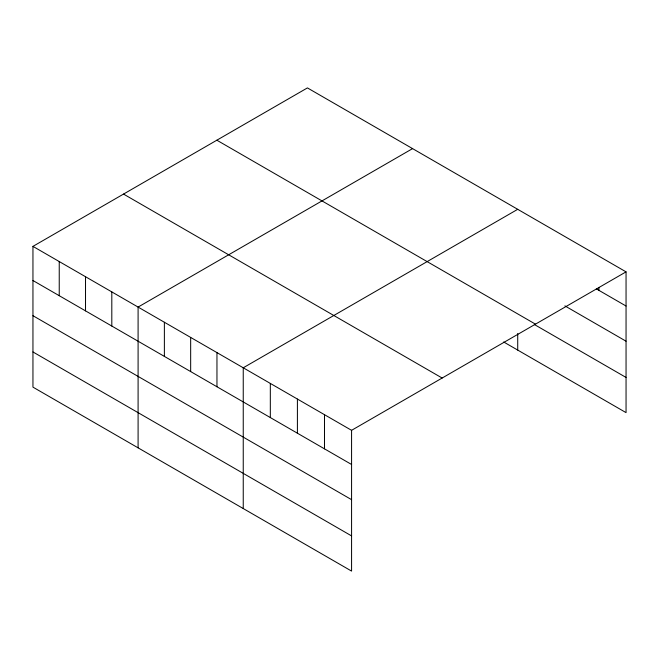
<?xml version="1.0" encoding="UTF-8"?>
<svg xmlns="http://www.w3.org/2000/svg" width="659" height="659" viewBox="0 0 659 659"><rect width="100%" height="100%" fill="white"/><g stroke="black" fill="none" stroke-linecap="round" stroke-linejoin="round"><path stroke-width="0.99" d="M32.95 246.375L351.577 430.327L351.577 571.089L32.95 387.138L32.95 246.375L307.423 87.911L626.05 271.862L626.05 412.625L503.698 341.988M412.575 148.613L138.093 307.078L138.093 447.84M517.719 209.315L243.245 367.788L243.245 508.55M351.577 430.327L626.05 271.862M596.346 288.864L626.05 306.015M564.895 305.883L626.05 341.197M216.852 140.202L535.47 324.154M534.317 324.483L626.05 377.442M123.53 194.084L442.148 378.035M32.95 280.52L351.577 464.48M32.95 315.702L351.577 499.662M32.95 351.955L351.577 535.907M598.965 287.365L598.965 290.372M517.719 333.47L517.719 350.077M324.492 414.692L324.492 448.845M297.407 399.057L297.407 433.21M270.322 383.423L270.322 417.567M216.959 352.606L216.959 386.759M190.665 337.433L190.665 371.585M164.379 322.259L164.379 356.404M111.808 291.904L111.808 326.057M85.522 276.731L85.522 310.875M59.236 261.549L59.236 295.702"/></g></svg>
